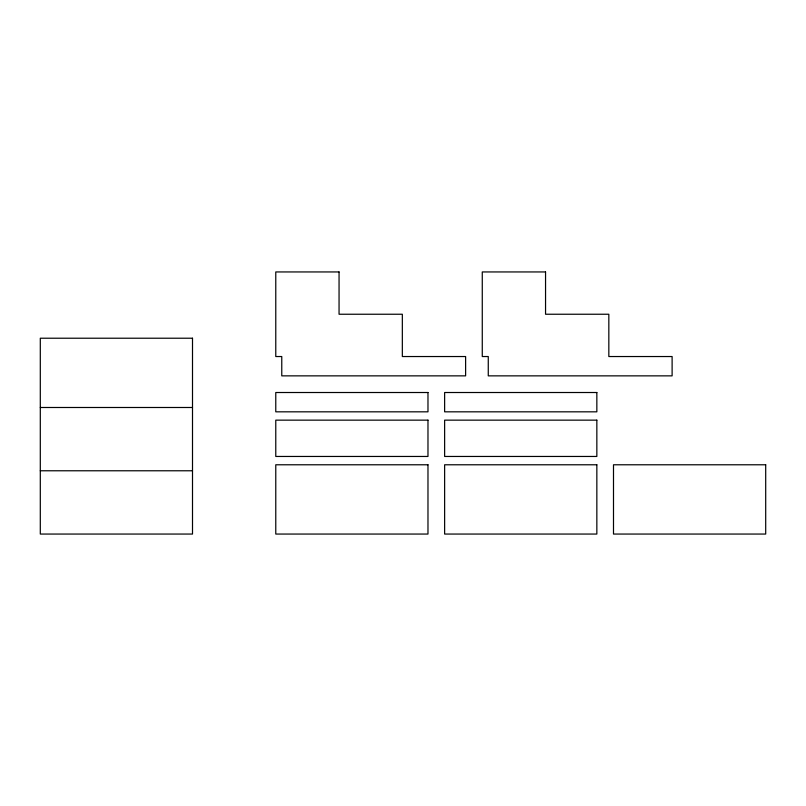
<?xml version="1.0" encoding="UTF-8"?>
<svg xmlns="http://www.w3.org/2000/svg" width="806" height="806" viewBox="0 0 806 806"><rect width="100%" height="100%" fill="white"/><g stroke="black" fill="none" stroke-linecap="round" stroke-linejoin="round"><path stroke-width="1.21" d="M40.3 407.493L192.503 407.493M40.3 470.775L192.503 470.775M339.054 271.944L275.773 271.944L275.773 356.534L281.768 356.534L281.768 375.858L465.616 375.858L465.616 356.534L402.335 356.534L402.335 314.239L339.054 314.239L339.054 271.944M545.551 271.944L482.27 271.944L482.27 356.534L488.265 356.534L488.265 375.858L672.113 375.858L672.113 356.534L608.832 356.534L608.832 314.239L545.551 314.239L545.551 271.944M192.503 338.218L40.3 338.218L40.3 534.056L192.503 534.056L192.503 338.218M427.976 392.512L275.773 392.512L275.773 411.826L427.976 411.826L427.976 392.512M596.843 392.512L444.63 392.512L444.63 411.826L596.843 411.826L596.843 392.512M427.976 420.148L275.773 420.148L275.773 456.458L427.976 456.458L427.976 420.148M596.843 420.148L444.63 420.148L444.63 456.458L596.843 456.458L596.843 420.148M427.976 464.78L275.773 464.78L275.773 534.056L427.976 534.056L427.976 464.78M596.843 464.78L444.63 464.78L444.63 534.056L596.843 534.056L596.843 464.78M765.7 464.78L613.497 464.78L613.497 534.056L765.7 534.056L765.7 464.78"/></g></svg>
